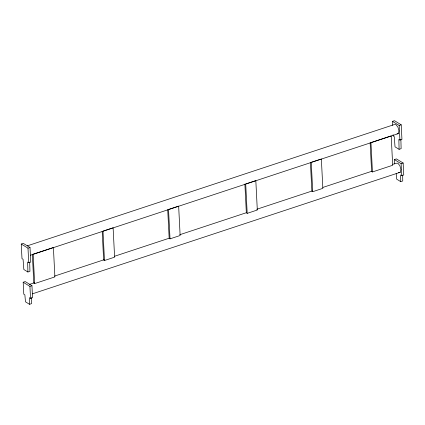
<?xml version="1.0" encoding="UTF-8"?>
<svg xmlns="http://www.w3.org/2000/svg" width="425" height="425" viewBox="0 0 425 425"><rect width="100%" height="100%" fill="white"/><g stroke="black" fill="none" stroke-linecap="round" stroke-linejoin="round"><path stroke-width="0.64" d="M30.366 255.25L398.278 133.668L398.942 130.911L397.949 127.139L395.872 124.562L393.933 124.684L27.285 245.852M32.327 293.866L400.233 172.279L400.902 169.527L399.904 165.755L397.827 163.173L395.888 163.301L392.737 164.342M27.907 271.995L23.832 269.503L23.072 259.287L21.988 258.623L21.25 244.035L23.274 243.366L30.016 247.488L30.754 262.076L28.73 262.746L27.646 262.082L27.907 271.995L29.931 271.325L29.686 262.076M392.647 125.343L392.445 121.364L394.469 120.695L401.205 124.817L401.949 139.405L399.92 140.075L398.841 139.416L399.102 149.324L401.126 148.66L400.881 139.405M21.25 244.035L27.992 248.157L30.016 247.488M392.445 121.364L399.181 125.487L401.205 124.817M320.763 159.163L311.238 162.313L312.726 191.696L322.846 188.349L321.358 158.966M29.532 304.305L25.479 301.824L24.873 294.886L23.795 294.228L23.184 282.237L25.208 281.568L31.949 285.69L32.555 297.681L30.531 298.345L29.447 297.686L29.532 304.305L31.556 303.636L31.482 297.681M394.602 163.986L394.379 159.566L396.403 158.897L403.144 163.019L403.75 175.01L401.726 175.679L400.642 175.015L400.727 181.634L402.751 180.965L402.677 175.01M29.24 284.468L34.276 282.8M54.437 276.138L104.205 259.691M114.288 256.36L169.097 238.25M179.807 234.712L246.585 212.638M256.663 209.307L312.099 190.99M322.809 187.452L371.949 171.211M34.643 283.592L54.889 276.903L53.401 247.52L33.155 254.208L34.643 283.592L33.803 283.077L32.348 254.347M104.481 260.514L114.601 257.168L113.114 227.784L102.993 231.131L104.481 260.514L103.642 259.999L102.186 231.269M170.016 238.855L180.136 235.514L178.649 206.13L168.528 209.472L170.016 238.855L169.171 238.34L167.716 209.61M247.191 213.355L257.311 210.008L255.823 180.625L245.703 183.967L247.191 213.355L246.346 212.84L244.89 184.105M372.438 171.96L392.684 165.272L391.191 135.888L370.951 142.577L372.438 171.96L371.599 171.445L370.143 142.715M23.184 282.237L29.925 286.36L31.949 285.69M394.379 159.566L401.12 163.689L403.144 163.019M396.987 133.748L398.278 133.668M398.294 172.407L400.233 172.279M400.727 181.634L396.674 179.153L396.18 173.48M312.726 191.696L311.881 191.181L310.425 162.451M399.102 149.324L395.027 146.832L394.267 136.616L393.183 135.957L393.114 134.629M399.181 125.487L399.92 140.075M401.12 163.689L401.726 175.679M27.992 248.157L28.73 262.746M29.925 286.36L30.531 298.345"/></g></svg>
